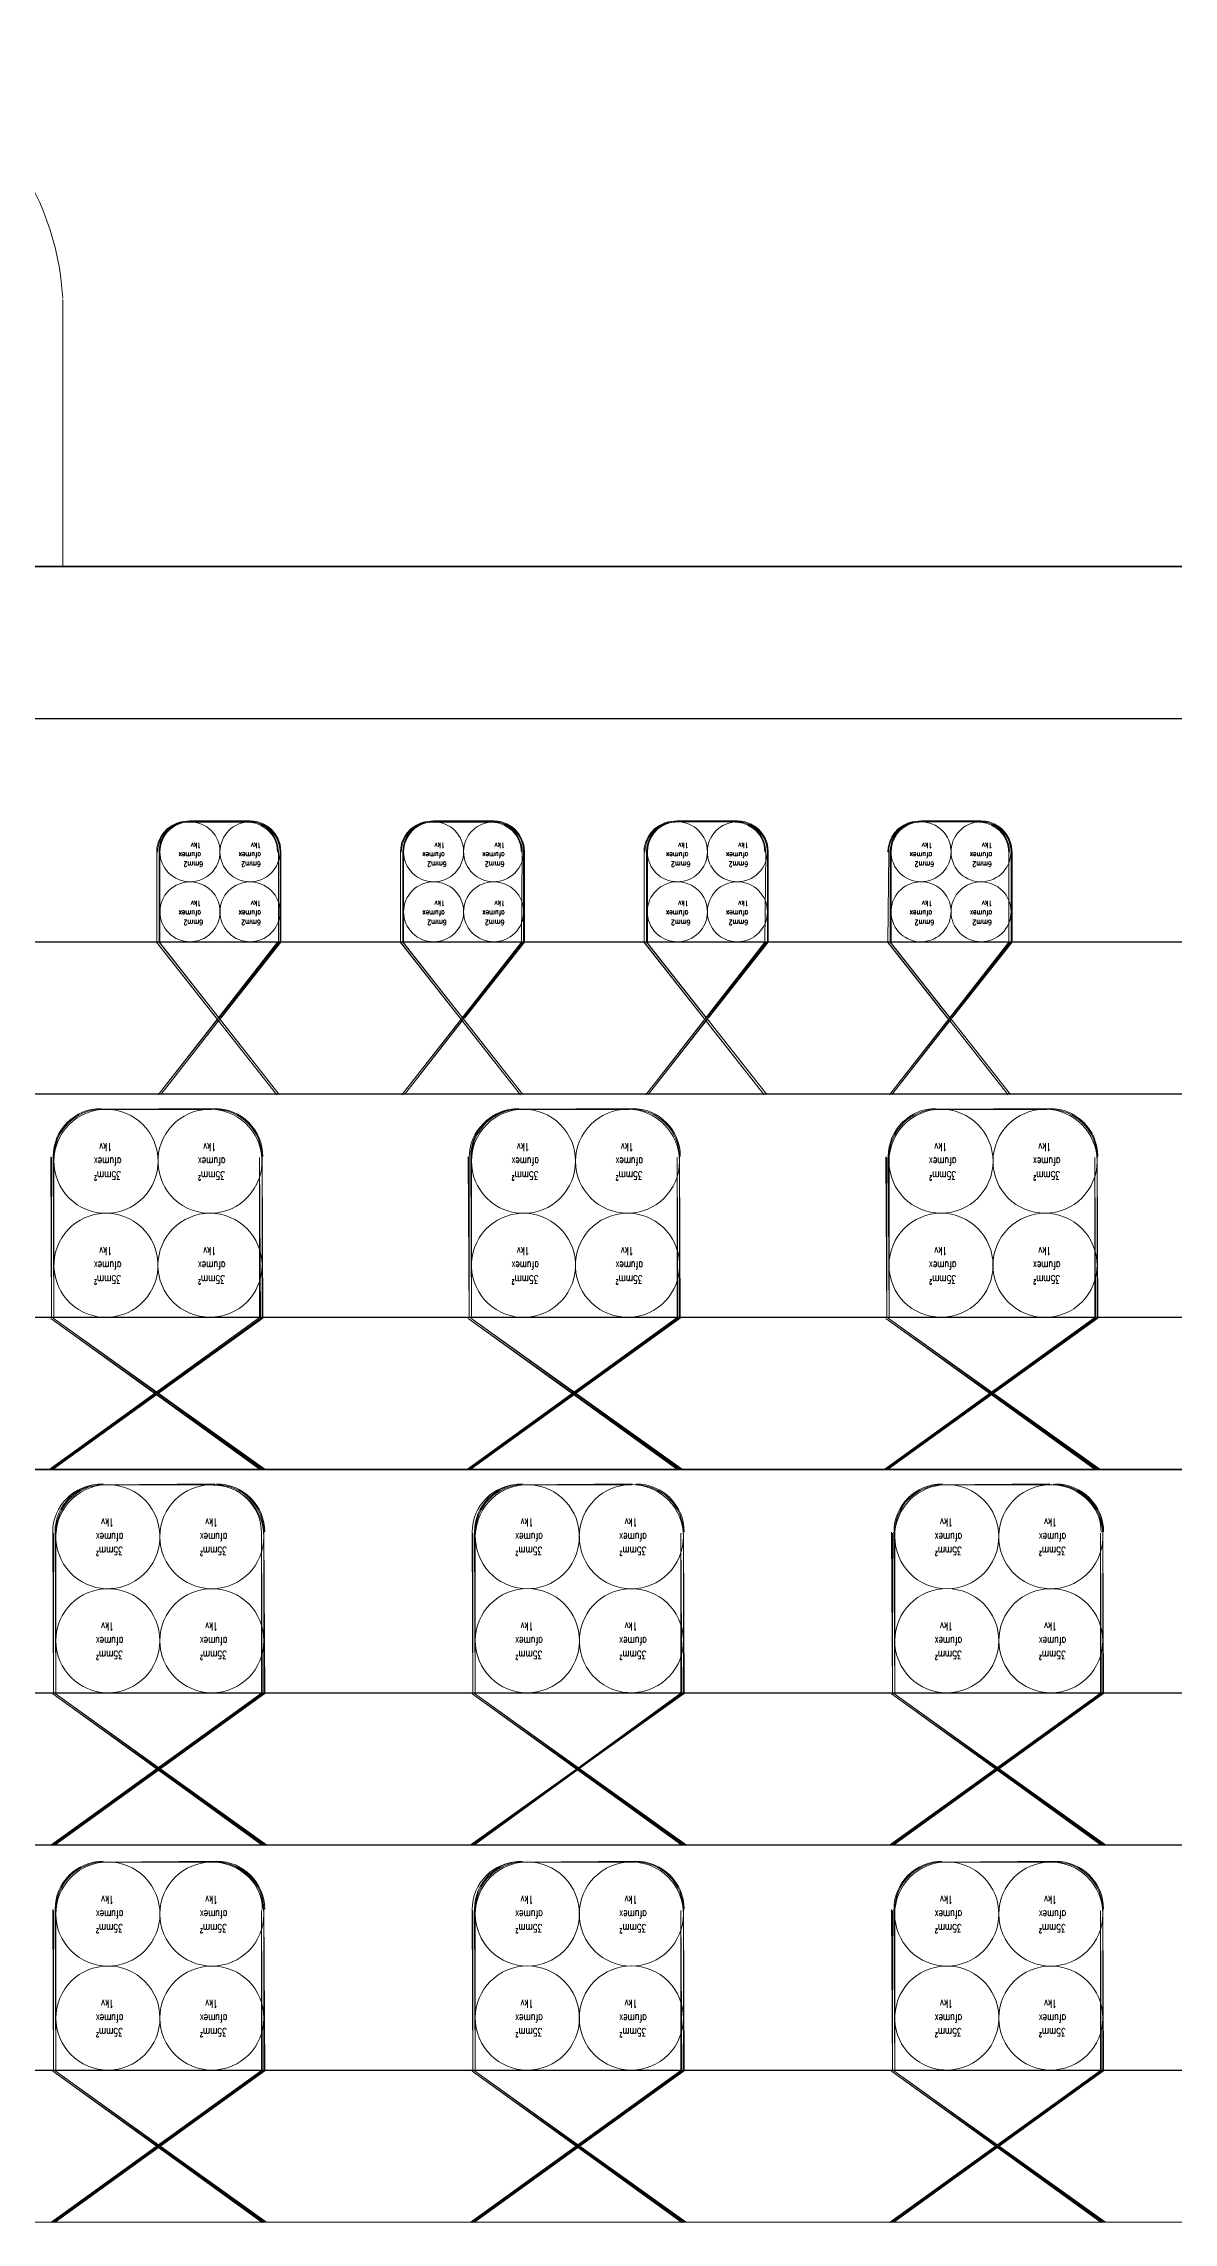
# Model space of a CAD drawing. Extents: x -14.2 to 52.3, y 3.7 to 90.9.
# Drawn here: x 12.364 to 12.5052, y 17.6628 to 17.9351 of the extents above; entities that cross this region are included whole.
import ezdxf

# ---------------------------------------------------------------- set-up
doc = ezdxf.new("R2010")
doc.units = 0
doc.layers.add('limpo_PINI-PSG-PE-0102-LAZ-R00$0$0-1', color=7, linetype='Continuous', lineweight=5)
doc.layers.add('limpo_PINI-PSG-PE-0102-LAZ-R00$0$PNIN-HID-PL-0009-LAZ-R00_dwg', color=8, linetype='Continuous', lineweight=5)
doc.layers.add('limpo_PINI-PSG-PE-0102-LAZ-R00$0$0-8', color=7, linetype='Continuous', lineweight=5, true_color=0x999999)
doc.layers.add('limpo_PINI-PSG-PE-0102-LAZ-R00$0$XR_ARQT', color=7, linetype='Continuous')
doc.layers.add('XR_ARQT', color=7, linetype='Continuous')
doc.styles.add('limpo_PINI-PSG-PE-0102-LAZ-R00$0$RomanS_2', font='romans__.ttf', dxfattribs={"width": 0.7, "height": 0.001})
doc.styles.add('limpo_PINI-PSG-PE-0102-LAZ-R00$0$RomanS_5', font='romans__.ttf', dxfattribs={"width": 0.7, "height": 0.000663717})

# ---------------------------------------------------------------- blocks, each defined once
blk = doc.blocks.new('limpo_PINI-PSG-PE-0102-LAZ-R00$0$LAZ GERAL - PNE_dwg-25011385-009 - PRE - PAV_ LAZER - GERAL')
at = {"layer": 'limpo_PINI-PSG-PE-0102-LAZ-R00$0$0-8'}
for p, q in [((-9.26074, -6.92731), (-9.26074, -6.96066)), ((-8.78, -6.96066), (-9.8293, -6.96066)), ((-8.78, -7.00759), (-9.8293, -7.00759)), ((-8.78, -7.05452), (-9.8293, -7.05452)), ((-9.23574, -7.05452), (-9.23574, -7.05402)), ((-9.18356, -7.05452), (-9.18356, -7.05402)), ((-9.13138, -7.05452), (-9.13138, -7.05402)), ((-8.78, -7.10145), (-9.8293, -7.10145)), ((-8.78, -7.14861), (-9.8293, -7.14861))]:
    blk.add_line(p, q, dxfattribs=at)
at = {"layer": 'limpo_PINI-PSG-PE-0102-LAZ-R00$0$0-8', "flags": 128}
for points in [[(-9.8293, -6.96066), (-9.8293, -6.97966), (-8.78, -6.97966)], [(-9.24859, -7.00759), (-9.24859, -7.00384), (-9.24859, -6.99634), (-9.24856, -6.99582), (-9.2484, -6.99516), (-9.24809, -6.99446), (-9.24777, -6.99399), (-9.24727, -6.99348), (-9.24664, -6.99305), (-9.24608, -6.9928), (-9.24562, -6.99267), (-9.24484, -6.99259), (-9.23734, -6.99259), (-9.23686, -6.99262), (-9.23637, -6.99272), (-9.23574, -6.99295), (-9.23505, -6.99337), (-9.23475, -6.99363), (-9.23428, -6.99417), (-9.23395, -6.99474), (-9.2337, -6.99544), (-9.23359, -6.99634), (-9.23359, -7.00384), (-9.23359, -7.00759), (-9.2485, -7.02666), (-9.24109, -7.01727), (-9.23368, -7.02666), (-9.24871, -7.00759), (-9.26393, -7.00759)], [(-9.24095, -7.01709), (-9.23348, -7.00763), (-9.23348, -7.00384), (-9.23348, -6.99633), (-9.23359, -6.99542), (-9.23384, -6.9947), (-9.23419, -6.9941), (-9.23467, -6.99355), (-9.23499, -6.99328), (-9.23569, -6.99285), (-9.23634, -6.99261), (-9.23685, -6.99251), (-9.23734, -6.99247), (-9.24485, -6.99247), (-9.24564, -6.99256), (-9.24612, -6.99269), (-9.2467, -6.99295), (-9.24734, -6.99339), (-9.24785, -6.99392), (-9.24819, -6.99441), (-9.24851, -6.99512), (-9.24867, -6.9958), (-9.24871, -6.99633), (-9.24871, -7.00384), (-9.24871, -7.00763), (-9.24124, -7.01709)], [(-9.21814, -7.00759), (-9.21814, -7.00384), (-9.21814, -6.99634), (-9.2181, -6.99582), (-9.21795, -6.99516), (-9.21763, -6.99446), (-9.21731, -6.99399), (-9.21681, -6.99348), (-9.21618, -6.99305), (-9.21562, -6.9928), (-9.21516, -6.99267), (-9.21439, -6.99259), (-9.20689, -6.99259), (-9.20641, -6.99262), (-9.20592, -6.99272), (-9.20528, -6.99295), (-9.2046, -6.99337), (-9.20429, -6.99363), (-9.20383, -6.99417), (-9.20349, -6.99474), (-9.20325, -6.99544), (-9.20314, -6.99634), (-9.20314, -7.00384), (-9.20314, -7.00759), (-9.21805, -7.02666), (-9.21064, -7.01727), (-9.20323, -7.02666), (-9.21825, -7.00759), (-9.23348, -7.00759), (-9.23348, -7.00709)], [(-9.21049, -7.01709), (-9.20302, -7.00763), (-9.20302, -7.00384), (-9.20302, -6.99633), (-9.20313, -6.99542), (-9.20339, -6.9947), (-9.20373, -6.9941), (-9.20421, -6.99355), (-9.20453, -6.99328), (-9.20523, -6.99285), (-9.20589, -6.99261), (-9.20639, -6.99251), (-9.20688, -6.99247), (-9.21439, -6.99247), (-9.21518, -6.99256), (-9.21566, -6.99269), (-9.21624, -6.99295), (-9.21689, -6.99339), (-9.2174, -6.99392), (-9.21773, -6.99441), (-9.21805, -6.99512), (-9.21821, -6.9958), (-9.21825, -6.99633), (-9.21825, -7.00384), (-9.21825, -7.00763), (-9.21078, -7.01709)], [(-9.18768, -7.00759), (-9.18768, -7.00384), (-9.18768, -6.99634), (-9.18764, -6.99582), (-9.18749, -6.99516), (-9.18718, -6.99446), (-9.18685, -6.99399), (-9.18636, -6.99348), (-9.18573, -6.99305), (-9.18517, -6.9928), (-9.18471, -6.99267), (-9.18393, -6.99259), (-9.17643, -6.99259), (-9.17595, -6.99262), (-9.17546, -6.99272), (-9.17483, -6.99295), (-9.17414, -6.99337), (-9.17384, -6.99363), (-9.17337, -6.99417), (-9.17304, -6.99474), (-9.17279, -6.99544), (-9.17268, -6.99634), (-9.17268, -7.00384), (-9.17268, -7.00759), (-9.18759, -7.02666), (-9.18018, -7.01727), (-9.17277, -7.02666), (-9.1878, -7.00759), (-9.20302, -7.00759), (-9.20302, -7.00709)], [(-9.18004, -7.01709), (-9.17257, -7.00763), (-9.17257, -7.00384), (-9.17257, -6.99633), (-9.17268, -6.99542), (-9.17293, -6.9947), (-9.17328, -6.9941), (-9.17376, -6.99355), (-9.17408, -6.99328), (-9.17478, -6.99285), (-9.17543, -6.99261), (-9.17594, -6.99251), (-9.17643, -6.99247), (-9.18394, -6.99247), (-9.18473, -6.99256), (-9.18521, -6.99269), (-9.18578, -6.99295), (-9.18643, -6.99339), (-9.18694, -6.99392), (-9.18728, -6.99441), (-9.1876, -6.99512), (-9.18776, -6.9958), (-9.18779, -6.99633), (-9.18779, -7.00384), (-9.18779, -7.00763), (-9.18033, -7.01709)], [(-9.15723, -7.00759), (-9.15723, -7.00384), (-9.15723, -6.99634), (-9.15719, -6.99582), (-9.15704, -6.99516), (-9.15672, -6.99446), (-9.1564, -6.99399), (-9.1559, -6.99348), (-9.15527, -6.99305), (-9.15471, -6.9928), (-9.15425, -6.99267), (-9.15348, -6.99259), (-9.14598, -6.99259), (-9.1455, -6.99262), (-9.14501, -6.99272), (-9.14437, -6.99295), (-9.14369, -6.99337), (-9.14338, -6.99363), (-9.14292, -6.99417), (-9.14258, -6.99474), (-9.14233, -6.99544), (-9.14223, -6.99634), (-9.14223, -7.00384), (-9.14223, -7.00759), (-9.15714, -7.02666), (-9.14973, -7.01727), (-9.14231, -7.02666), (-9.15734, -7.00759), (-9.17257, -7.00759), (-9.17257, -7.00709)], [(-9.14958, -7.01709), (-9.14211, -7.00763), (-9.14211, -7.00384), (-9.14211, -6.99633), (-9.14222, -6.99542), (-9.14248, -6.9947), (-9.14282, -6.9941), (-9.1433, -6.99355), (-9.14362, -6.99328), (-9.14432, -6.99285), (-9.14498, -6.99261), (-9.14548, -6.99251), (-9.14597, -6.99247), (-9.15348, -6.99247), (-9.15427, -6.99256), (-9.15475, -6.99269), (-9.15533, -6.99295), (-9.15598, -6.99339), (-9.15649, -6.99392), (-9.15682, -6.99441), (-9.15714, -6.99512), (-9.1573, -6.9958), (-9.15734, -6.99633), (-9.15734, -7.00384), (-9.15734, -7.00763), (-9.14987, -7.01709)], [(-9.8293, -7.00759), (-9.8293, -7.02659), (-8.78, -7.02659)], [(-9.24174, -7.02842), (-9.25584, -7.02852), (-9.24184, -7.02852)], [(-9.18956, -7.02842), (-9.20366, -7.02852), (-9.18966, -7.02852)], [(-9.13738, -7.02842), (-9.15148, -7.02852), (-9.13748, -7.02852)], [(-9.26194, -7.03442), (-9.26184, -7.05452), (-9.26184, -7.03452)], [(-9.20976, -7.03442), (-9.20966, -7.05452), (-9.20966, -7.03452)], [(-9.15758, -7.03442), (-9.15748, -7.05452), (-9.15748, -7.03452)], [(-9.26194, -7.07352), (-9.23574, -7.05462), (-9.23584, -7.03452), (-9.23584, -7.05452), (-9.26218, -7.07352)], [(-9.20976, -7.07352), (-9.18356, -7.05462), (-9.18366, -7.03452), (-9.18366, -7.05452), (-9.21, -7.07352)], [(-9.15758, -7.07352), (-9.13138, -7.05462), (-9.13148, -7.03452), (-9.13148, -7.05452), (-9.15781, -7.07352)], [(-9.8293, -7.05452), (-9.8293, -7.07352), (-8.78, -7.07352)], [(-9.23574, -7.07352), (-9.26194, -7.05462), (-9.2355, -7.07352)], [(-9.18356, -7.07352), (-9.20976, -7.05462), (-9.18332, -7.07352)], [(-9.13138, -7.07352), (-9.15758, -7.05462), (-9.13114, -7.07352)], [(-9.24174, -7.07535), (-9.25584, -7.07545), (-9.24184, -7.07545)], [(-9.18956, -7.07535), (-9.20366, -7.07545), (-9.18966, -7.07545)], [(-9.13738, -7.07535), (-9.15148, -7.07545), (-9.13748, -7.07545)], [(-9.2617, -7.12045), (-9.2355, -7.10155), (-9.2356, -7.08145), (-9.2356, -7.10145), (-9.26194, -7.12045)], [(-9.2617, -7.08135), (-9.2616, -7.10145), (-9.2616, -7.08145)], [(-9.20952, -7.12045), (-9.18308, -7.10155), (-9.18318, -7.08145), (-9.18318, -7.10145), (-9.20928, -7.12045)], [(-9.20928, -7.08135), (-9.20918, -7.10145), (-9.20918, -7.08145)], [(-9.15686, -7.12045), (-9.13066, -7.10155), (-9.13076, -7.08145), (-9.13076, -7.10145), (-9.1571, -7.12045)], [(-9.15686, -7.08135), (-9.15676, -7.10145), (-9.15676, -7.08145)], [(-9.8293, -7.10145), (-9.8293, -7.12045), (-8.78, -7.12045)], [(-9.2617, -7.10145), (-9.28792, -7.10145), (-9.28792, -7.10065)], [(-9.2355, -7.12045), (-9.2617, -7.10155), (-9.23526, -7.12045)], [(-9.20928, -7.10145), (-9.2355, -7.10145), (-9.2355, -7.10065)], [(-9.18308, -7.12045), (-9.20928, -7.10155), (-9.18284, -7.12045)], [(-9.15686, -7.10145), (-9.18308, -7.10145), (-9.18308, -7.10065)], [(-9.13066, -7.12045), (-9.15686, -7.10155), (-9.13042, -7.12045)], [(-9.2415, -7.12251), (-9.2556, -7.12261), (-9.2416, -7.12261)], [(-9.18908, -7.12251), (-9.20318, -7.12261), (-9.18918, -7.12261)], [(-9.13666, -7.12251), (-9.15076, -7.12261), (-9.13676, -7.12261)], [(-9.2617, -7.16761), (-9.2355, -7.14871), (-9.2356, -7.12861), (-9.2356, -7.14861), (-9.26194, -7.16761)], [(-9.2617, -7.12851), (-9.2616, -7.14861), (-9.2616, -7.12861)], [(-9.20928, -7.16761), (-9.18308, -7.14871), (-9.18318, -7.12861), (-9.18318, -7.14861), (-9.20952, -7.16761)], [(-9.20928, -7.12851), (-9.20918, -7.14861), (-9.20918, -7.12861)], [(-9.15686, -7.16761), (-9.13066, -7.14871), (-9.13076, -7.12861), (-9.13076, -7.14861), (-9.1571, -7.16761)], [(-9.15686, -7.12851), (-9.15676, -7.14861), (-9.15676, -7.12861)], [(-9.8293, -7.14861), (-9.8293, -7.16761), (-8.78, -7.16761)], [(-9.2617, -7.14861), (-9.28792, -7.14861), (-9.28792, -7.14781)], [(-9.2355, -7.16761), (-9.2617, -7.14871), (-9.23526, -7.16761)], [(-9.20928, -7.14861), (-9.2355, -7.14861), (-9.2355, -7.14781)], [(-9.18308, -7.16761), (-9.20928, -7.14871), (-9.18284, -7.16761)], [(-9.15686, -7.14861), (-9.18308, -7.14861), (-9.18308, -7.14781)], [(-9.13066, -7.16761), (-9.15686, -7.14871), (-9.13042, -7.16761)]]:
    blk.add_lwpolyline(points, dxfattribs=at)
at = {"layer": 'limpo_PINI-PSG-PE-0102-LAZ-R00$0$0-8'}
for centre, radius in [((-9.17643, -7.00384), 0.00375), ((-9.19016, -7.03502), 0.0065), ((-9.15098, -7.03502), 0.0065), ((-9.15098, -7.04802), 0.0065), ((-9.2421, -7.08195), 0.0065), ((-9.13726, -7.12911), 0.0065), ((-9.13726, -7.14211), 0.0065)]:
    blk.add_circle(centre, radius, dxfattribs=at)
for centre, start, end in [((-9.20366, -7.03452), 90, 180), ((-9.2557, -7.08135), 90, 180), ((-9.2416, -7.08145), 0, 90), ((-9.20328, -7.08135), 90, 180), ((-9.13666, -7.08135), 0, 90), ((-9.2415, -7.12851), 0, 90), ((-9.20328, -7.12851), 90, 180)]:
    blk.add_arc(centre, 0.006, start, end, dxfattribs=at)
for centre, major_axis, ratio in [((-9.29497, -6.92937), (0.01148, 0.02772), 1), ((-9.24484, -6.99634), (-0.00346, 0.00144), 1), ((-9.23734, -6.99634), (0, 0.00375), 1), ((-9.21439, -6.99634), (0, 0.00375), 0.999999), ((-9.20689, -6.99634), (0.00346, 0.00144), 0.999999), ((-9.18393, -6.99634), (0, 0.00375), 0.999999), ((-9.17643, -6.99634), (-0.00265, 0.00265), 1), ((-9.15348, -6.99634), (0.00346, 0.00144), 1), ((-9.14598, -6.99634), (-0.00086, 0.00365), 0.999999), ((-9.24484, -7.00384), (0.00265, 0.00265), 0.999999), ((-9.23734, -7.00384), (-0.00265, 0.00265), 0.999999), ((-9.21439, -7.00384), (0, 0.00375), 1), ((-9.20689, -7.00384), (-0.00346, 0.00144), 1), ((-9.18393, -7.00384), (0.00359, 0.00109), 0.999999), ((-9.15348, -7.00384), (-0.00086, 0.00365), 0.999999), ((-9.14598, -7.00384), (0.00144, 0.00346), 0.999999), ((-9.25534, -7.03502), (0.0046, 0.0046), 1), ((-9.24234, -7.03502), (-0.00553, 0.00342), 1), ((-9.20316, -7.03502), (0.0046, 0.0046), 1), ((-9.13798, -7.03502), (0, 0.0065), 1), ((-9.25534, -7.04802), (0.00342, 0.00553), 1), ((-9.24234, -7.04802), (0.0065, 0), 1), ((-9.20316, -7.04802), (0.00342, 0.00553), 1), ((-9.19016, -7.04802), (0.00104, 0.00642), 0.999999), ((-9.13798, -7.04802), (-0.0046, 0.0046), 1), ((-9.2551, -7.08195), (-0.00342, 0.00553), 1), ((-9.20268, -7.08195), (-0.00633, 0.00149), 1), ((-9.18968, -7.08195), (0.00249, 0.00601), 1), ((-9.15026, -7.08195), (-0.00601, 0.00249), 1), ((-9.13726, -7.08195), (-0.00633, 0.00149), 1), ((-9.2551, -7.09495), (0.0065, 0), 1), ((-9.2421, -7.09495), (0.0065, 0), 1), ((-9.20268, -7.09495), (-0.00249, 0.00601), 1), ((-9.18968, -7.09495), (0.00633, 0.00149), 1), ((-9.15026, -7.09495), (-0.00249, 0.00601), 1), ((-9.13726, -7.09495), (0.00307, 0.00573), 0.999999), ((-9.2551, -7.12911), (0.0046, 0.0046), 1), ((-9.2421, -7.12911), (0, 0.0065), 1), ((-9.20268, -7.12911), (0.0046, 0.0046), 1), ((-9.18968, -7.12911), (0.00601, 0.00249), 1), ((-9.15026, -7.12911), (0.0046, 0.0046), 1), ((-9.2551, -7.14211), (0.00307, 0.00573), 0.999999), ((-9.20268, -7.14211), (-0.00249, 0.00601), 1), ((-9.18968, -7.14211), (0.0046, 0.0046), 0.999999), ((-9.15026, -7.14211), (-0.00553, 0.00342), 1), ((-9.2421, -7.14211), (0, 0.0065), 1)]:
    blk.add_ellipse(centre, major_axis=major_axis, ratio=ratio, dxfattribs=at)
for centre, major_axis, ratio, start_param, end_param in [((-9.29536, -6.92917), (-0.01421, 0.03163), 1, 4.34917, 5.479343), ((-9.25594, -7.03442), (-0.00592, 0.00096), 0.999999, 4.873265, 6.444061), ((-9.25584, -7.03452), (0.006, 0), 1, 1.570796, 3.141593), ((-9.24184, -7.03452), (0.00584, 0.00138), 1, 6.051364, 7.622161), ((-9.24174, -7.03442), (-0.00584, 0.00138), 1, 3.373418, 4.944215), ((-9.20376, -7.03442), (-0.00554, 0.0023), 1, 5.105094, 6.67589), ((-9.18966, -7.03452), (0.0023, 0.00554), 0.999999, 5.105087, 6.675884), ((-9.18956, -7.03442), (0.006, 0), 1, 0, 1.570796), ((-9.15158, -7.03442), (0, 0.006), 1, 0, 1.570796), ((-9.15148, -7.03452), (-0.00424, 0.00424), 1, 5.497781, 7.068577), ((-9.13748, -7.03452), (-0.00424, 0.00424), 1, 3.926992, 5.497789), ((-9.13738, -7.03442), (0.00315, 0.0051), 1, 5.265965, 6.836761), ((-9.2556, -7.08145), (-0.00424, 0.00424), 1, 5.49779, 7.068586), ((-9.2415, -7.08135), (0.00424, 0.00424), 1, 5.49779, 7.068587), ((-9.20318, -7.08145), (0.006, 0), 1, 1.570796, 3.141593), ((-9.18918, -7.08145), (-0.00315, 0.0051), 1, 4.158813, 5.72961), ((-9.18908, -7.08135), (0, 0.006), 1, 4.712389, 6.283185), ((-9.15086, -7.08135), (-0.00315, 0.0051), 1, 5.729609, 7.300405), ((-9.15076, -7.08145), (0.006, 0), 1, 1.570796, 3.141593), ((-9.13676, -7.08145), (-0.00424, 0.00424), 1, 3.926992, 5.497789), ((-9.2557, -7.12851), (0.0051, 0.00315), 1, 1.017221, 2.588017), ((-9.2556, -7.12861), (0.00554, 0.0023), 1, 1.178097, 2.748894), ((-9.2416, -7.12861), (0.00424, 0.00424), 1, 5.497786, 7.068582), ((-9.20318, -7.12861), (0.00529, 0.00283), 0.999999, 1.079398, 2.650194), ((-9.18918, -7.12861), (0.00487, 0.00351), 0.999999, 5.658663, 7.22946), ((-9.18908, -7.12851), (0.00315, 0.0051), 1, 5.265965, 6.836761), ((-9.15086, -7.12851), (0.00315, 0.0051), 1, 0.553574, 2.12437), ((-9.15076, -7.12861), (0, 0.006), 1, 0, 1.570796), ((-9.13676, -7.12861), (-0.00424, 0.00424), 1, 3.926994, 5.49779), ((-9.13666, -7.12851), (-0.00315, 0.0051), 1, 4.158815, 5.729611)]:
    blk.add_ellipse(centre, major_axis=major_axis, ratio=ratio, start_param=start_param, end_param=end_param, dxfattribs=at)
at = {"layer": 'limpo_PINI-PSG-PE-0102-LAZ-R00$0$0-1', "attachment_point": 1, "rotation": 180, "line_spacing_factor": 0.983083}
for s, insert, char_height, width, style in [('1kv', (-9.24345, -6.99588), 0.000664, 0.0014159, 'limpo_PINI-PSG-PE-0102-LAZ-R00$0$RomanS_5'), ('1kv', (-9.23595, -6.99588), 0.000664, 0.0014159, 'limpo_PINI-PSG-PE-0102-LAZ-R00$0$RomanS_5'), ('1kv', (-9.21299, -6.99588), 0.000664, 0.0014159, 'limpo_PINI-PSG-PE-0102-LAZ-R00$0$RomanS_5'), ('1kv', (-9.20549, -6.99588), 0.000664, 0.0014159, 'limpo_PINI-PSG-PE-0102-LAZ-R00$0$RomanS_5'), ('1kv', (-9.18254, -6.99588), 0.000664, 0.0014159, 'limpo_PINI-PSG-PE-0102-LAZ-R00$0$RomanS_5'), ('1kv', (-9.17504, -6.99588), 0.000664, 0.0014159, 'limpo_PINI-PSG-PE-0102-LAZ-R00$0$RomanS_5'), ('1kv', (-9.15208, -6.99588), 0.000664, 0.0014159, 'limpo_PINI-PSG-PE-0102-LAZ-R00$0$RomanS_5'), ('1kv', (-9.14458, -6.99588), 0.000664, 0.0014159, 'limpo_PINI-PSG-PE-0102-LAZ-R00$0$RomanS_5'), ('afumex', (-9.24346, -6.99708), 0.000664, 0.0030503, 'limpo_PINI-PSG-PE-0102-LAZ-R00$0$RomanS_5'), ('6mm2', (-9.2432, -6.99823), 0.000664, 0.0026538, 'limpo_PINI-PSG-PE-0102-LAZ-R00$0$RomanS_5'), ('afumex', (-9.23596, -6.99708), 0.000664, 0.0030503, 'limpo_PINI-PSG-PE-0102-LAZ-R00$0$RomanS_5'), ('6mm2', (-9.23599, -6.99823), 0.000664, 0.0026538, 'limpo_PINI-PSG-PE-0102-LAZ-R00$0$RomanS_5'), ('afumex', (-9.213, -6.99708), 0.000664, 0.0030503, 'limpo_PINI-PSG-PE-0102-LAZ-R00$0$RomanS_5'), ('6mm2', (-9.21275, -6.99823), 0.000664, 0.0026538, 'limpo_PINI-PSG-PE-0102-LAZ-R00$0$RomanS_5'), ('afumex', (-9.2055, -6.99708), 0.000664, 0.0030503, 'limpo_PINI-PSG-PE-0102-LAZ-R00$0$RomanS_5'), ('6mm2', (-9.20554, -6.99823), 0.000664, 0.0026538, 'limpo_PINI-PSG-PE-0102-LAZ-R00$0$RomanS_5'), ('afumex', (-9.18255, -6.99708), 0.000664, 0.0030503, 'limpo_PINI-PSG-PE-0102-LAZ-R00$0$RomanS_5'), ('6mm2', (-9.18229, -6.99823), 0.000664, 0.0026538, 'limpo_PINI-PSG-PE-0102-LAZ-R00$0$RomanS_5'), ('afumex', (-9.17505, -6.99708), 0.000664, 0.0030503, 'limpo_PINI-PSG-PE-0102-LAZ-R00$0$RomanS_5'), ('6mm2', (-9.17508, -6.99823), 0.000664, 0.0026538, 'limpo_PINI-PSG-PE-0102-LAZ-R00$0$RomanS_5'), ('afumex', (-9.15209, -6.99708), 0.000664, 0.0030503, 'limpo_PINI-PSG-PE-0102-LAZ-R00$0$RomanS_5'), ('6mm2', (-9.15184, -6.99823), 0.000664, 0.0026538, 'limpo_PINI-PSG-PE-0102-LAZ-R00$0$RomanS_5'), ('afumex', (-9.14459, -6.99708), 0.000664, 0.0030503, 'limpo_PINI-PSG-PE-0102-LAZ-R00$0$RomanS_5'), ('6mm2', (-9.14463, -6.99823), 0.000664, 0.0026538, 'limpo_PINI-PSG-PE-0102-LAZ-R00$0$RomanS_5'), ('afumex', (-9.24346, -7.00436), 0.000664, 0.0030503, 'limpo_PINI-PSG-PE-0102-LAZ-R00$0$RomanS_5'), ('1kv', (-9.24345, -7.00315), 0.000664, 0.0014159, 'limpo_PINI-PSG-PE-0102-LAZ-R00$0$RomanS_5'), ('afumex', (-9.23596, -7.00436), 0.000664, 0.0030503, 'limpo_PINI-PSG-PE-0102-LAZ-R00$0$RomanS_5'), ('1kv', (-9.23595, -7.00315), 0.000664, 0.0014159, 'limpo_PINI-PSG-PE-0102-LAZ-R00$0$RomanS_5'), ('afumex', (-9.213, -7.00436), 0.000664, 0.0030503, 'limpo_PINI-PSG-PE-0102-LAZ-R00$0$RomanS_5'), ('1kv', (-9.21299, -7.00315), 0.000664, 0.0014159, 'limpo_PINI-PSG-PE-0102-LAZ-R00$0$RomanS_5'), ('afumex', (-9.2055, -7.00436), 0.000664, 0.0030503, 'limpo_PINI-PSG-PE-0102-LAZ-R00$0$RomanS_5'), ('1kv', (-9.20549, -7.00315), 0.000664, 0.0014159, 'limpo_PINI-PSG-PE-0102-LAZ-R00$0$RomanS_5'), ('afumex', (-9.18255, -7.00436), 0.000664, 0.0030503, 'limpo_PINI-PSG-PE-0102-LAZ-R00$0$RomanS_5'), ('1kv', (-9.18254, -7.00315), 0.000664, 0.0014159, 'limpo_PINI-PSG-PE-0102-LAZ-R00$0$RomanS_5'), ('afumex', (-9.17505, -7.00436), 0.000664, 0.0030503, 'limpo_PINI-PSG-PE-0102-LAZ-R00$0$RomanS_5'), ('1kv', (-9.17504, -7.00315), 0.000664, 0.0014159, 'limpo_PINI-PSG-PE-0102-LAZ-R00$0$RomanS_5'), ('afumex', (-9.15209, -7.00436), 0.000664, 0.0030503, 'limpo_PINI-PSG-PE-0102-LAZ-R00$0$RomanS_5'), ('1kv', (-9.15208, -7.00315), 0.000664, 0.0014159, 'limpo_PINI-PSG-PE-0102-LAZ-R00$0$RomanS_5'), ('afumex', (-9.14459, -7.00436), 0.000664, 0.0030503, 'limpo_PINI-PSG-PE-0102-LAZ-R00$0$RomanS_5'), ('1kv', (-9.14458, -7.00315), 0.000664, 0.0014159, 'limpo_PINI-PSG-PE-0102-LAZ-R00$0$RomanS_5'), ('6mm2', (-9.2432, -7.00551), 0.000664, 0.0026538, 'limpo_PINI-PSG-PE-0102-LAZ-R00$0$RomanS_5'), ('6mm2', (-9.23599, -7.00551), 0.000664, 0.0026538, 'limpo_PINI-PSG-PE-0102-LAZ-R00$0$RomanS_5'), ('6mm2', (-9.21275, -7.00551), 0.000664, 0.0026538, 'limpo_PINI-PSG-PE-0102-LAZ-R00$0$RomanS_5'), ('6mm2', (-9.20554, -7.00551), 0.000664, 0.0026538, 'limpo_PINI-PSG-PE-0102-LAZ-R00$0$RomanS_5'), ('6mm2', (-9.18229, -7.00551), 0.000664, 0.0026538, 'limpo_PINI-PSG-PE-0102-LAZ-R00$0$RomanS_5'), ('6mm2', (-9.17508, -7.00551), 0.000664, 0.0026538, 'limpo_PINI-PSG-PE-0102-LAZ-R00$0$RomanS_5'), ('6mm2', (-9.15184, -7.00551), 0.000664, 0.0026538, 'limpo_PINI-PSG-PE-0102-LAZ-R00$0$RomanS_5'), ('6mm2', (-9.14463, -7.00551), 0.000664, 0.0026538, 'limpo_PINI-PSG-PE-0102-LAZ-R00$0$RomanS_5'), ('1kv', (-9.25459, -7.03375), 0.001, 0.0021333, 'limpo_PINI-PSG-PE-0102-LAZ-R00$0$RomanS_2'), ('1kv', (-9.24159, -7.03375), 0.001, 0.0021333, 'limpo_PINI-PSG-PE-0102-LAZ-R00$0$RomanS_2'), ('1kv', (-9.2024, -7.03375), 0.001, 0.0021333, 'limpo_PINI-PSG-PE-0102-LAZ-R00$0$RomanS_2'), ('1kv', (-9.1894, -7.03375), 0.001, 0.0021333, 'limpo_PINI-PSG-PE-0102-LAZ-R00$0$RomanS_2'), ('1kv', (-9.15022, -7.03375), 0.001, 0.0021333, 'limpo_PINI-PSG-PE-0102-LAZ-R00$0$RomanS_2'), ('1kv', (-9.13722, -7.03375), 0.001, 0.0021333, 'limpo_PINI-PSG-PE-0102-LAZ-R00$0$RomanS_2'), ('afumex', (-9.25341, -7.03557), 0.001, 0.0045957, 'limpo_PINI-PSG-PE-0102-LAZ-R00$0$RomanS_2'), ('35mm²', (-9.25346, -7.03729), 0.001, 0.0044251, 'limpo_PINI-PSG-PE-0102-LAZ-R00$0$RomanS_2'), ('afumex', (-9.24041, -7.03557), 0.001, 0.0045957, 'limpo_PINI-PSG-PE-0102-LAZ-R00$0$RomanS_2'), ('35mm²', (-9.24046, -7.03729), 0.001, 0.0044251, 'limpo_PINI-PSG-PE-0102-LAZ-R00$0$RomanS_2'), ('afumex', (-9.20123, -7.03557), 0.001, 0.0045957, 'limpo_PINI-PSG-PE-0102-LAZ-R00$0$RomanS_2'), ('35mm²', (-9.20128, -7.03729), 0.001, 0.0044251, 'limpo_PINI-PSG-PE-0102-LAZ-R00$0$RomanS_2'), ('afumex', (-9.18823, -7.03557), 0.001, 0.0045957, 'limpo_PINI-PSG-PE-0102-LAZ-R00$0$RomanS_2'), ('35mm²', (-9.18828, -7.03729), 0.001, 0.0044251, 'limpo_PINI-PSG-PE-0102-LAZ-R00$0$RomanS_2'), ('afumex', (-9.14904, -7.03557), 0.001, 0.0045957, 'limpo_PINI-PSG-PE-0102-LAZ-R00$0$RomanS_2'), ('35mm²', (-9.14909, -7.03729), 0.001, 0.0044251, 'limpo_PINI-PSG-PE-0102-LAZ-R00$0$RomanS_2'), ('afumex', (-9.13604, -7.03557), 0.001, 0.0045957, 'limpo_PINI-PSG-PE-0102-LAZ-R00$0$RomanS_2'), ('35mm²', (-9.13609, -7.03729), 0.001, 0.0044251, 'limpo_PINI-PSG-PE-0102-LAZ-R00$0$RomanS_2'), ('afumex', (-9.25341, -7.04857), 0.001, 0.0045957, 'limpo_PINI-PSG-PE-0102-LAZ-R00$0$RomanS_2'), ('1kv', (-9.25459, -7.04675), 0.001, 0.0021333, 'limpo_PINI-PSG-PE-0102-LAZ-R00$0$RomanS_2'), ('afumex', (-9.24041, -7.04857), 0.001, 0.0045957, 'limpo_PINI-PSG-PE-0102-LAZ-R00$0$RomanS_2'), ('1kv', (-9.24159, -7.04675), 0.001, 0.0021333, 'limpo_PINI-PSG-PE-0102-LAZ-R00$0$RomanS_2'), ('afumex', (-9.20123, -7.04857), 0.001, 0.0045957, 'limpo_PINI-PSG-PE-0102-LAZ-R00$0$RomanS_2'), ('1kv', (-9.2024, -7.04675), 0.001, 0.0021333, 'limpo_PINI-PSG-PE-0102-LAZ-R00$0$RomanS_2'), ('afumex', (-9.18823, -7.04857), 0.001, 0.0045957, 'limpo_PINI-PSG-PE-0102-LAZ-R00$0$RomanS_2'), ('1kv', (-9.1894, -7.04675), 0.001, 0.0021333, 'limpo_PINI-PSG-PE-0102-LAZ-R00$0$RomanS_2'), ('afumex', (-9.14904, -7.04857), 0.001, 0.0045957, 'limpo_PINI-PSG-PE-0102-LAZ-R00$0$RomanS_2'), ('1kv', (-9.15022, -7.04675), 0.001, 0.0021333, 'limpo_PINI-PSG-PE-0102-LAZ-R00$0$RomanS_2'), ('afumex', (-9.13604, -7.04857), 0.001, 0.0045957, 'limpo_PINI-PSG-PE-0102-LAZ-R00$0$RomanS_2'), ('1kv', (-9.13722, -7.04675), 0.001, 0.0021333, 'limpo_PINI-PSG-PE-0102-LAZ-R00$0$RomanS_2'), ('35mm²', (-9.25346, -7.05029), 0.001, 0.0044251, 'limpo_PINI-PSG-PE-0102-LAZ-R00$0$RomanS_2'), ('35mm²', (-9.24046, -7.05029), 0.001, 0.0044251, 'limpo_PINI-PSG-PE-0102-LAZ-R00$0$RomanS_2'), ('35mm²', (-9.20128, -7.05029), 0.001, 0.0044251, 'limpo_PINI-PSG-PE-0102-LAZ-R00$0$RomanS_2'), ('35mm²', (-9.18828, -7.05029), 0.001, 0.0044251, 'limpo_PINI-PSG-PE-0102-LAZ-R00$0$RomanS_2'), ('35mm²', (-9.14909, -7.05029), 0.001, 0.0044251, 'limpo_PINI-PSG-PE-0102-LAZ-R00$0$RomanS_2'), ('35mm²', (-9.13609, -7.05029), 0.001, 0.0044251, 'limpo_PINI-PSG-PE-0102-LAZ-R00$0$RomanS_2'), ('1kv', (-9.25435, -7.08068), 0.001, 0.0021333, 'limpo_PINI-PSG-PE-0102-LAZ-R00$0$RomanS_2'), ('1kv', (-9.24135, -7.08068), 0.001, 0.0021333, 'limpo_PINI-PSG-PE-0102-LAZ-R00$0$RomanS_2'), ('1kv', (-9.20193, -7.08068), 0.001, 0.0021333, 'limpo_PINI-PSG-PE-0102-LAZ-R00$0$RomanS_2'), ('1kv', (-9.18893, -7.08068), 0.001, 0.0021333, 'limpo_PINI-PSG-PE-0102-LAZ-R00$0$RomanS_2'), ('1kv', (-9.14951, -7.08068), 0.001, 0.0021333, 'limpo_PINI-PSG-PE-0102-LAZ-R00$0$RomanS_2'), ('1kv', (-9.13651, -7.08068), 0.001, 0.0021333, 'limpo_PINI-PSG-PE-0102-LAZ-R00$0$RomanS_2'), ('afumex', (-9.25317, -7.0825), 0.001, 0.0045957, 'limpo_PINI-PSG-PE-0102-LAZ-R00$0$RomanS_2'), ('35mm²', (-9.25322, -7.08422), 0.001, 0.0044251, 'limpo_PINI-PSG-PE-0102-LAZ-R00$0$RomanS_2'), ('afumex', (-9.24017, -7.0825), 0.001, 0.0045957, 'limpo_PINI-PSG-PE-0102-LAZ-R00$0$RomanS_2'), ('35mm²', (-9.24022, -7.08422), 0.001, 0.0044251, 'limpo_PINI-PSG-PE-0102-LAZ-R00$0$RomanS_2'), ('afumex', (-9.20075, -7.0825), 0.001, 0.0045957, 'limpo_PINI-PSG-PE-0102-LAZ-R00$0$RomanS_2'), ('35mm²', (-9.2008, -7.08422), 0.001, 0.0044251, 'limpo_PINI-PSG-PE-0102-LAZ-R00$0$RomanS_2'), ('afumex', (-9.18775, -7.0825), 0.001, 0.0045957, 'limpo_PINI-PSG-PE-0102-LAZ-R00$0$RomanS_2'), ('35mm²', (-9.1878, -7.08422), 0.001, 0.0044251, 'limpo_PINI-PSG-PE-0102-LAZ-R00$0$RomanS_2'), ('afumex', (-9.14833, -7.0825), 0.001, 0.0045957, 'limpo_PINI-PSG-PE-0102-LAZ-R00$0$RomanS_2'), ('35mm²', (-9.14838, -7.08422), 0.001, 0.0044251, 'limpo_PINI-PSG-PE-0102-LAZ-R00$0$RomanS_2'), ('afumex', (-9.13533, -7.0825), 0.001, 0.0045957, 'limpo_PINI-PSG-PE-0102-LAZ-R00$0$RomanS_2'), ('35mm²', (-9.13538, -7.08422), 0.001, 0.0044251, 'limpo_PINI-PSG-PE-0102-LAZ-R00$0$RomanS_2'), ('1kv', (-9.25435, -7.09368), 0.001, 0.0021333, 'limpo_PINI-PSG-PE-0102-LAZ-R00$0$RomanS_2'), ('1kv', (-9.24135, -7.09368), 0.001, 0.0021333, 'limpo_PINI-PSG-PE-0102-LAZ-R00$0$RomanS_2'), ('1kv', (-9.20193, -7.09368), 0.001, 0.0021333, 'limpo_PINI-PSG-PE-0102-LAZ-R00$0$RomanS_2'), ('1kv', (-9.18893, -7.09368), 0.001, 0.0021333, 'limpo_PINI-PSG-PE-0102-LAZ-R00$0$RomanS_2'), ('1kv', (-9.14951, -7.09368), 0.001, 0.0021333, 'limpo_PINI-PSG-PE-0102-LAZ-R00$0$RomanS_2'), ('1kv', (-9.13651, -7.09368), 0.001, 0.0021333, 'limpo_PINI-PSG-PE-0102-LAZ-R00$0$RomanS_2'), ('afumex', (-9.25317, -7.0955), 0.001, 0.0045957, 'limpo_PINI-PSG-PE-0102-LAZ-R00$0$RomanS_2'), ('35mm²', (-9.25322, -7.09722), 0.001, 0.0044251, 'limpo_PINI-PSG-PE-0102-LAZ-R00$0$RomanS_2'), ('afumex', (-9.24017, -7.0955), 0.001, 0.0045957, 'limpo_PINI-PSG-PE-0102-LAZ-R00$0$RomanS_2'), ('35mm²', (-9.24022, -7.09722), 0.001, 0.0044251, 'limpo_PINI-PSG-PE-0102-LAZ-R00$0$RomanS_2'), ('afumex', (-9.20075, -7.0955), 0.001, 0.0045957, 'limpo_PINI-PSG-PE-0102-LAZ-R00$0$RomanS_2'), ('35mm²', (-9.2008, -7.09722), 0.001, 0.0044251, 'limpo_PINI-PSG-PE-0102-LAZ-R00$0$RomanS_2'), ('afumex', (-9.18775, -7.0955), 0.001, 0.0045957, 'limpo_PINI-PSG-PE-0102-LAZ-R00$0$RomanS_2'), ('35mm²', (-9.1878, -7.09722), 0.001, 0.0044251, 'limpo_PINI-PSG-PE-0102-LAZ-R00$0$RomanS_2'), ('afumex', (-9.14833, -7.0955), 0.001, 0.0045957, 'limpo_PINI-PSG-PE-0102-LAZ-R00$0$RomanS_2'), ('35mm²', (-9.14838, -7.09722), 0.001, 0.0044251, 'limpo_PINI-PSG-PE-0102-LAZ-R00$0$RomanS_2'), ('afumex', (-9.13533, -7.0955), 0.001, 0.0045957, 'limpo_PINI-PSG-PE-0102-LAZ-R00$0$RomanS_2'), ('35mm²', (-9.13538, -7.09722), 0.001, 0.0044251, 'limpo_PINI-PSG-PE-0102-LAZ-R00$0$RomanS_2'), ('1kv', (-9.25435, -7.12784), 0.001, 0.0021333, 'limpo_PINI-PSG-PE-0102-LAZ-R00$0$RomanS_2'), ('1kv', (-9.24135, -7.12784), 0.001, 0.0021333, 'limpo_PINI-PSG-PE-0102-LAZ-R00$0$RomanS_2'), ('1kv', (-9.20193, -7.12784), 0.001, 0.0021333, 'limpo_PINI-PSG-PE-0102-LAZ-R00$0$RomanS_2'), ('1kv', (-9.18893, -7.12784), 0.001, 0.0021333, 'limpo_PINI-PSG-PE-0102-LAZ-R00$0$RomanS_2'), ('1kv', (-9.14951, -7.12784), 0.001, 0.0021333, 'limpo_PINI-PSG-PE-0102-LAZ-R00$0$RomanS_2'), ('1kv', (-9.13651, -7.12784), 0.001, 0.0021333, 'limpo_PINI-PSG-PE-0102-LAZ-R00$0$RomanS_2'), ('afumex', (-9.25317, -7.12966), 0.001, 0.0045957, 'limpo_PINI-PSG-PE-0102-LAZ-R00$0$RomanS_2'), ('afumex', (-9.24017, -7.12966), 0.001, 0.0045957, 'limpo_PINI-PSG-PE-0102-LAZ-R00$0$RomanS_2'), ('afumex', (-9.20075, -7.12966), 0.001, 0.0045957, 'limpo_PINI-PSG-PE-0102-LAZ-R00$0$RomanS_2'), ('afumex', (-9.18775, -7.12966), 0.001, 0.0045957, 'limpo_PINI-PSG-PE-0102-LAZ-R00$0$RomanS_2'), ('afumex', (-9.14833, -7.12966), 0.001, 0.0045957, 'limpo_PINI-PSG-PE-0102-LAZ-R00$0$RomanS_2'), ('afumex', (-9.13533, -7.12966), 0.001, 0.0045957, 'limpo_PINI-PSG-PE-0102-LAZ-R00$0$RomanS_2'), ('35mm²', (-9.25322, -7.13139), 0.001, 0.0044251, 'limpo_PINI-PSG-PE-0102-LAZ-R00$0$RomanS_2'), ('35mm²', (-9.24022, -7.13139), 0.001, 0.0044251, 'limpo_PINI-PSG-PE-0102-LAZ-R00$0$RomanS_2'), ('35mm²', (-9.2008, -7.13139), 0.001, 0.0044251, 'limpo_PINI-PSG-PE-0102-LAZ-R00$0$RomanS_2'), ('35mm²', (-9.1878, -7.13139), 0.001, 0.0044251, 'limpo_PINI-PSG-PE-0102-LAZ-R00$0$RomanS_2'), ('35mm²', (-9.14838, -7.13139), 0.001, 0.0044251, 'limpo_PINI-PSG-PE-0102-LAZ-R00$0$RomanS_2'), ('35mm²', (-9.13538, -7.13139), 0.001, 0.0044251, 'limpo_PINI-PSG-PE-0102-LAZ-R00$0$RomanS_2'), ('1kv', (-9.25435, -7.14084), 0.001, 0.0021333, 'limpo_PINI-PSG-PE-0102-LAZ-R00$0$RomanS_2'), ('1kv', (-9.24135, -7.14084), 0.001, 0.0021333, 'limpo_PINI-PSG-PE-0102-LAZ-R00$0$RomanS_2'), ('1kv', (-9.20193, -7.14084), 0.001, 0.0021333, 'limpo_PINI-PSG-PE-0102-LAZ-R00$0$RomanS_2'), ('1kv', (-9.18893, -7.14084), 0.001, 0.0021333, 'limpo_PINI-PSG-PE-0102-LAZ-R00$0$RomanS_2'), ('1kv', (-9.14951, -7.14084), 0.001, 0.0021333, 'limpo_PINI-PSG-PE-0102-LAZ-R00$0$RomanS_2'), ('1kv', (-9.13651, -7.14084), 0.001, 0.0021333, 'limpo_PINI-PSG-PE-0102-LAZ-R00$0$RomanS_2'), ('afumex', (-9.25317, -7.14266), 0.001, 0.0045957, 'limpo_PINI-PSG-PE-0102-LAZ-R00$0$RomanS_2'), ('35mm²', (-9.25322, -7.14439), 0.001, 0.0044251, 'limpo_PINI-PSG-PE-0102-LAZ-R00$0$RomanS_2'), ('afumex', (-9.24017, -7.14266), 0.001, 0.0045957, 'limpo_PINI-PSG-PE-0102-LAZ-R00$0$RomanS_2'), ('35mm²', (-9.24022, -7.14439), 0.001, 0.0044251, 'limpo_PINI-PSG-PE-0102-LAZ-R00$0$RomanS_2'), ('afumex', (-9.20075, -7.14266), 0.001, 0.0045957, 'limpo_PINI-PSG-PE-0102-LAZ-R00$0$RomanS_2'), ('35mm²', (-9.2008, -7.14439), 0.001, 0.0044251, 'limpo_PINI-PSG-PE-0102-LAZ-R00$0$RomanS_2'), ('afumex', (-9.18775, -7.14266), 0.001, 0.0045957, 'limpo_PINI-PSG-PE-0102-LAZ-R00$0$RomanS_2'), ('35mm²', (-9.1878, -7.14439), 0.001, 0.0044251, 'limpo_PINI-PSG-PE-0102-LAZ-R00$0$RomanS_2'), ('afumex', (-9.14833, -7.14266), 0.001, 0.0045957, 'limpo_PINI-PSG-PE-0102-LAZ-R00$0$RomanS_2'), ('35mm²', (-9.14838, -7.14439), 0.001, 0.0044251, 'limpo_PINI-PSG-PE-0102-LAZ-R00$0$RomanS_2'), ('afumex', (-9.13533, -7.14266), 0.001, 0.0045957, 'limpo_PINI-PSG-PE-0102-LAZ-R00$0$RomanS_2'), ('35mm²', (-9.13538, -7.14439), 0.001, 0.0044251, 'limpo_PINI-PSG-PE-0102-LAZ-R00$0$RomanS_2')]:
    blk.add_mtext(s, dxfattribs=dict(at, insert=insert, char_height=char_height, width=width, style=style))
blk = doc.blocks.new('limpo_PINI-PSG-PE-0102-LAZ-R00$0$PNIN-HID-PL-0009-LAZ-R00_dwg-3604853-5PPE_008_LAZER__P_A_0_09_')
at = {"color": 9, "lineweight": 5}
for p, q in [((22479.55, 12095.41), (21430.24, 12095.41)), ((21430.24, 12076.41), (22479.55, 12076.41)), ((22479.55, 12048.48), (21430.24, 12048.48)), ((22049.05, 12038.98), (22056.52, 12048.44)), ((22079.51, 12038.98), (22086.97, 12048.44)), ((22109.96, 12038.98), (22117.43, 12048.44)), ((21430.24, 12029.48), (22479.55, 12029.48)), ((22479.55, 12001.55), (21430.24, 12001.55)), ((21430.24, 11982.55), (22479.55, 11982.55)), ((22017.8, 11980.72), (22003.7, 11980.62)), ((22069.98, 11980.72), (22055.88, 11980.62)), ((22122.17, 11980.72), (22108.07, 11980.62)), ((22479.54, 11954.62), (21430.24, 11954.62)), ((21430.24, 11935.62), (22479.54, 11935.62)), ((22018.04, 11933.56), (22003.94, 11933.46)), ((22070.46, 11933.56), (22056.36, 11933.46)), ((22122.88, 11933.56), (22108.78, 11933.46)), ((22479.54, 11907.46), (21430.24, 11907.46))]:
    blk.add_line(p, q, dxfattribs=at)
at = {"color": 9, "lineweight": 5, "flags": 128}
for points in [[(22014.69, 12063.6), (22013.9, 12063.51), (22013.43, 12063.38), (22012.85, 12063.12), (22012.2, 12062.68), (22011.69, 12062.15), (22011.35, 12061.66), (22011.03, 12060.95), (22010.87, 12060.27), (22010.84, 12059.74), (22010.84, 12048.44), (22018.31, 12038.98)], [(22010.95, 12059.73), (22010.99, 12060.25), (22011.14, 12060.91), (22011.45, 12061.61), (22011.78, 12062.08), (22012.27, 12062.59), (22012.9, 12063.02), (22013.46, 12063.27), (22013.93, 12063.4), (22014.7, 12063.48), (22022.2, 12063.48), (22022.68, 12063.45), (22023.17, 12063.36), (22023.81, 12063.12), (22024.49, 12062.7), (22024.79, 12062.44), (22025.26, 12061.9), (22025.59, 12061.33), (22025.84, 12060.63), (22025.95, 12059.73)], [(22018.59, 12038.98), (22026.06, 12048.44), (22026.06, 12059.74), (22025.95, 12060.66), (22025.7, 12061.37), (22025.35, 12061.97), (22024.87, 12062.52), (22024.55, 12062.8), (22023.86, 12063.22), (22023.2, 12063.47), (22022.69, 12063.56), (22022.2, 12063.6)], [(22052.66, 12063.6), (22053.15, 12063.56), (22053.65, 12063.47), (22054.31, 12063.22), (22055.01, 12062.8), (22055.33, 12062.52), (22055.81, 12061.97), (22056.15, 12061.37), (22056.41, 12060.66), (22056.52, 12059.74), (22056.41, 12048.48), (22041.49, 12029.41), (22048.91, 12038.8), (22056.32, 12029.41), (22041.29, 12048.48)], [(22045.15, 12063.6), (22044.36, 12063.51), (22043.88, 12063.38), (22043.3, 12063.12), (22042.65, 12062.68), (22042.14, 12062.15), (22041.81, 12061.66), (22041.49, 12060.95), (22041.33, 12060.27), (22041.29, 12059.74), (22041.29, 12048.44), (22048.76, 12038.98)], [(22041.41, 12059.73), (22041.44, 12060.25), (22041.59, 12060.91), (22041.91, 12061.61), (22042.23, 12062.08), (22042.73, 12062.59), (22043.36, 12063.02), (22043.92, 12063.27), (22044.38, 12063.4), (22045.16, 12063.48), (22052.66, 12063.48), (22053.14, 12063.45), (22053.62, 12063.36), (22054.26, 12063.12), (22054.94, 12062.7), (22055.25, 12062.44), (22055.71, 12061.9), (22056.05, 12061.33), (22056.3, 12060.63), (22056.41, 12059.73)], [(22079.22, 12038.98), (22071.75, 12048.44), (22071.75, 12059.74), (22071.78, 12060.27), (22071.94, 12060.95), (22072.26, 12061.66), (22072.6, 12062.15), (22073.11, 12062.68), (22073.76, 12063.12), (22074.34, 12063.38), (22074.81, 12063.51), (22075.6, 12063.6), (22083.11, 12063.6), (22083.61, 12063.56), (22084.11, 12063.47), (22084.77, 12063.22), (22085.47, 12062.8), (22085.78, 12062.52), (22086.26, 12061.97), (22086.61, 12061.37), (22086.86, 12060.66), (22086.97, 12059.74), (22086.86, 12048.48), (22071.95, 12029.41), (22079.36, 12038.8), (22086.77, 12029.41), (22071.75, 12048.48)], [(22071.86, 12059.73), (22071.9, 12060.25), (22072.05, 12060.91), (22072.36, 12061.61), (22072.69, 12062.08), (22073.18, 12062.59), (22073.81, 12063.02), (22074.37, 12063.27), (22074.84, 12063.4), (22075.61, 12063.48)], [(22083.11, 12063.48), (22083.59, 12063.45), (22084.08, 12063.36), (22084.72, 12063.12), (22085.4, 12062.7), (22085.7, 12062.44), (22086.17, 12061.9), (22086.51, 12061.33), (22086.75, 12060.63), (22086.86, 12059.73)], [(22117.43, 12059.74), (22117.32, 12060.66), (22117.06, 12061.37), (22116.72, 12061.97), (22116.24, 12062.52), (22115.92, 12062.8), (22115.22, 12063.22), (22114.57, 12063.47), (22114.06, 12063.56), (22113.57, 12063.6), (22106.06, 12063.6), (22105.27, 12063.51), (22104.79, 12063.38), (22104.21, 12063.12), (22103.56, 12062.68), (22103.05, 12062.15), (22102.72, 12061.66), (22102.4, 12060.95), (22102.24, 12060.27), (22102.2, 12059.74)], [(22109.67, 12038.98), (22102.2, 12048.44), (22102.32, 12059.73), (22102.35, 12060.25), (22102.51, 12060.91), (22102.82, 12061.61), (22103.14, 12062.08), (22103.64, 12062.59), (22104.27, 12063.02), (22104.83, 12063.27), (22105.29, 12063.4), (22106.07, 12063.48)], [(22113.57, 12063.48), (22114.05, 12063.45), (22114.53, 12063.36), (22115.17, 12063.12), (22115.85, 12062.7), (22116.16, 12062.44), (22116.62, 12061.9), (22116.96, 12061.33), (22117.21, 12060.63), (22117.32, 12059.73), (22117.32, 12048.48), (22102.4, 12029.41), (22109.82, 12038.8), (22117.23, 12029.41), (22102.2, 12048.48)], [(22025.95, 12048.48), (22011.04, 12029.41), (22018.45, 12038.8), (22025.86, 12029.41), (22010.83, 12048.48)], [(22017.8, 12027.65), (22003.7, 12027.55), (22017.7, 12027.55)], [(22069.98, 12027.65), (22055.88, 12027.55), (22069.88, 12027.55)], [(22122.17, 12027.65), (22108.07, 12027.55), (22122.07, 12027.55)], [(21997.6, 11982.55), (22023.8, 12001.45), (22023.7, 12021.55), (22023.7, 12001.55), (21997.36, 11982.55)], [(21997.6, 12021.65), (21997.7, 12001.55), (21997.7, 12021.55)], [(22049.78, 11982.55), (22075.98, 12001.45), (22075.88, 12021.55), (22075.88, 12001.55), (22049.54, 11982.55)], [(22049.78, 12021.65), (22049.88, 12001.55), (22049.88, 12021.55)], [(22101.97, 11982.55), (22128.17, 12001.45), (22128.07, 12021.55), (22128.07, 12001.55), (22101.73, 11982.55)], [(22101.97, 12021.65), (22102.07, 12001.55), (22102.07, 12021.55)], [(22023.8, 11982.55), (21997.6, 12001.45), (22024.04, 11982.55)], [(22075.98, 11982.55), (22049.78, 12001.45), (22076.22, 11982.55)], [(22128.17, 11982.55), (22101.97, 12001.45), (22128.4, 11982.55)], [(21997.84, 11974.72), (21997.94, 11954.62), (21997.94, 11974.62)], [(22050.26, 11974.72), (22050.36, 11954.62), (22050.36, 11974.62)], [(22102.68, 11974.72), (22102.78, 11954.62), (22102.78, 11974.62)], [(21997.84, 11935.62), (22024.04, 11954.52), (22023.94, 11974.62), (22023.94, 11954.62), (21997.6, 11935.62)], [(22050.02, 11935.62), (22076.46, 11954.52), (22076.36, 11974.62), (22076.36, 11954.62), (22050.26, 11935.62)], [(22102.68, 11935.62), (22128.88, 11954.52), (22128.78, 11974.62), (22128.78, 11954.62), (22102.44, 11935.62)], [(22024.04, 11935.62), (21997.84, 11954.52), (22024.28, 11935.62)], [(22076.46, 11935.62), (22050.26, 11954.52), (22076.7, 11935.62)], [(22128.88, 11935.62), (22102.68, 11954.52), (22129.12, 11935.62)], [(21997.84, 11888.46), (22024.04, 11907.36), (22023.94, 11927.46), (22023.94, 11907.46), (21997.6, 11888.46)], [(21997.84, 11927.56), (21997.94, 11907.46), (21997.94, 11927.46)], [(22050.26, 11888.46), (22076.46, 11907.36), (22076.36, 11927.46), (22076.36, 11907.46), (22050.02, 11888.46)], [(22050.26, 11927.56), (22050.36, 11907.46), (22050.36, 11927.46)], [(22102.68, 11888.46), (22128.88, 11907.36), (22128.78, 11927.46), (22128.78, 11907.46), (22102.44, 11888.46)], [(22102.68, 11927.56), (22102.78, 11907.46), (22102.78, 11927.46)], [(22024.04, 11888.46), (21997.84, 11907.36), (22024.28, 11888.46)], [(22076.46, 11888.46), (22050.26, 11907.36), (22076.7, 11888.46)], [(22128.88, 11888.46), (22102.68, 11907.36), (22129.12, 11888.46)]]:
    blk.add_lwpolyline(points, dxfattribs=at)
at = {"color": 9, "lineweight": 5}
for centre, start, end in [((22055.88, 12021.55), 90, 180), ((22003.84, 11974.72), 90, 180), ((22017.94, 11974.62), 0, 90), ((22056.26, 11974.72), 90, 180), ((22122.88, 11974.72), 0, 90), ((22018.04, 11927.56), 0, 90), ((22056.26, 11927.56), 90, 180)]:
    blk.add_arc(centre, 6, start, end, dxfattribs=at)
blk = doc.blocks.new('limpo_PINI-PSG-PE-0102-LAZ-R00$0$A$C745163c0')
at = {"layer": 'limpo_PINI-PSG-PE-0102-LAZ-R00$0$PNIN-HID-PL-0009-LAZ-R00_dwg', "color": 9}
blk.add_blockref('limpo_PINI-PSG-PE-0102-LAZ-R00$0$PNIN-HID-PL-0009-LAZ-R00_dwg-3604853-5PPE_008_LAZER__P_A_0_09_', (-23714.89, -15834.72), dxfattribs=at)
blk = doc.blocks.new('limpo_PINI-PSG-PE-0102-LAZ-R00')
at = {"layer": 'limpo_PINI-PSG-PE-0102-LAZ-R00$0$XR_ARQT', "xscale": 0.001000000000038553, "yscale": 0.001000000000038553, "zscale": 0.001000000000038553}
blk.add_blockref('limpo_PINI-PSG-PE-0102-LAZ-R00$0$A$C745163c0', (14.12396, 21.59203), dxfattribs=at)
at = {"layer": 'limpo_PINI-PSG-PE-0102-LAZ-R00$0$XR_ARQT'}
blk.add_blockref('limpo_PINI-PSG-PE-0102-LAZ-R00$0$LAZ GERAL - PNE_dwg-25011385-009 - PRE - PAV_ LAZER - GERAL', (21.66891, 24.81343), dxfattribs=at)

msp = doc.modelspace()

# ---------------------------------------------------------------- block references
at = {"layer": 'XR_ARQT'}
msp.add_blockref('limpo_PINI-PSG-PE-0102-LAZ-R00', (-0.04177, 0.01702), dxfattribs=at)

doc.saveas('drawing.dxf')
